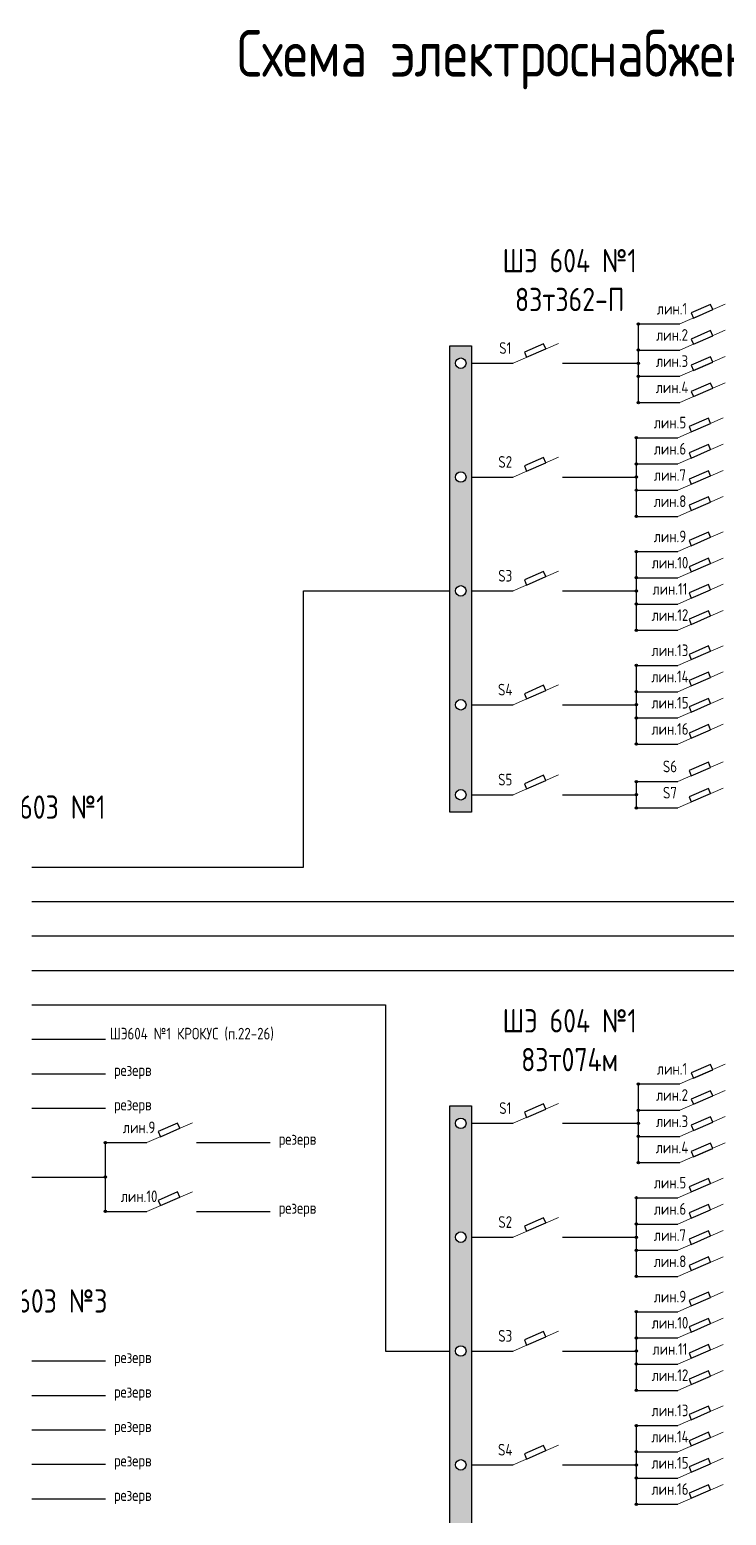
# Model space of a CAD drawing. Header units: millimetres. Extents: x 469 to 666, y 569 to 778.
# Drawn here: x 538.3 to 568.3, y 714 to 777.8 of the extents above; entities that cross this region are included whole.
import ezdxf

# ---------------------------------------------------------------- set-up
doc = ezdxf.new("R2010")
doc.units = ezdxf.units.MM
doc.header["$LTSCALE"] = 0.1

msp = doc.modelspace()

# ---------------------------------------------------------------- hatches: boundary and pattern name
h = msp.add_hatch(color=256)
h.paths.add_polyline_path([(564.528, 765.189), (564.477, 765.189), (564.477, 765.139, 0.414214)], flags=17)
h.paths.add_polyline_path([(564.427, 765.189, 0.414214), (564.477, 765.139), (564.477, 765.189), (564.528, 765.189, 1)])
h = msp.add_hatch(color=256)
h.paths.add_polyline_path([(557.31, 764.246), (556.379, 764.246), (556.379, 744.227), (557.31, 744.227)])
h.paths.add_polyline_path([(556.618, 753.723, -1), (557.071, 753.723, -1)], flags=16)
h.paths.add_polyline_path([(557.071, 748.835, -1), (556.618, 748.835, -1)], flags=16)
h.paths.add_polyline_path([(556.618, 758.612, -1), (557.071, 758.612, -1)], flags=16)
h.paths.add_polyline_path([(557.071, 744.972, -1), (556.618, 744.972, -1)], flags=16)
h.paths.add_polyline_path([(556.618, 763.501, -1), (557.071, 763.501, -1)], flags=16)
h = msp.add_hatch(color=256)
h.paths.add_polyline_path([(564.528, 764.064), (564.477, 764.064), (564.477, 764.013, 0.414214)], flags=17)
h.paths.add_polyline_path([(564.427, 764.064, 0.414214), (564.477, 764.013), (564.477, 764.064), (564.528, 764.064, 1)])
h = msp.add_hatch(color=256)
h.paths.add_polyline_path([(564.528, 763.501), (564.477, 763.501), (564.477, 763.45, 0.414214)], flags=17)
h.paths.add_polyline_path([(564.427, 763.501, 0.414214), (564.477, 763.45), (564.477, 763.501), (564.528, 763.501, 1)])
h = msp.add_hatch(color=256)
h.paths.add_polyline_path([(564.528, 762.938), (564.477, 762.938), (564.477, 762.888, 0.414214)], flags=17)
h.paths.add_polyline_path([(564.427, 762.938, 0.414214), (564.477, 762.888), (564.477, 762.938), (564.528, 762.938, 1)])
h = msp.add_hatch(color=256)
h.paths.add_polyline_path([(564.528, 761.812), (564.477, 761.812), (564.477, 761.762, 0.414214)], flags=17)
h.paths.add_polyline_path([(564.427, 761.812, 0.414214), (564.477, 761.762), (564.477, 761.812), (564.528, 761.812, 1)])
h = msp.add_hatch(color=256)
h.paths.add_polyline_path([(564.439, 760.3), (564.389, 760.3), (564.389, 760.25, 0.414214)], flags=17)
h.paths.add_polyline_path([(564.338, 760.3, 0.414214), (564.389, 760.25), (564.389, 760.3), (564.439, 760.3, 1)])
h = msp.add_hatch(color=256)
h.paths.add_polyline_path([(564.439, 759.175), (564.389, 759.175), (564.389, 759.125, 0.414214)], flags=17)
h.paths.add_polyline_path([(564.338, 759.175, 0.414214), (564.389, 759.125), (564.389, 759.175), (564.439, 759.175, 1)])
h = msp.add_hatch(color=256)
h.paths.add_polyline_path([(564.439, 758.612), (564.389, 758.612), (564.389, 758.562, 0.414214)], flags=17)
h.paths.add_polyline_path([(564.338, 758.612, 0.414214), (564.389, 758.562), (564.389, 758.612), (564.439, 758.612, 1)])
h = msp.add_hatch(color=256)
h.paths.add_polyline_path([(564.439, 758.049), (564.389, 758.049), (564.389, 757.999, 0.414214)], flags=17)
h.paths.add_polyline_path([(564.338, 758.049, 0.414214), (564.389, 757.999), (564.389, 758.049), (564.439, 758.049, 1)])
h = msp.add_hatch(color=256)
h.paths.add_polyline_path([(564.439, 756.924), (564.389, 756.924), (564.389, 756.873, 0.414214)], flags=17)
h.paths.add_polyline_path([(564.338, 756.924, 0.414214), (564.389, 756.873), (564.389, 756.924), (564.439, 756.924, 1)])
h = msp.add_hatch(color=256)
h.paths.add_polyline_path([(564.439, 755.412), (564.389, 755.412), (564.389, 755.361, 0.414214)], flags=17)
h.paths.add_polyline_path([(564.338, 755.412, 0.414214), (564.389, 755.361), (564.389, 755.412), (564.439, 755.412, 1)])
h = msp.add_hatch(color=256)
h.paths.add_polyline_path([(564.439, 754.286), (564.389, 754.286), (564.389, 754.236, 0.414214)], flags=17)
h.paths.add_polyline_path([(564.338, 754.286, 0.414214), (564.389, 754.236), (564.389, 754.286), (564.439, 754.286, 1)])
h = msp.add_hatch(color=256)
h.paths.add_polyline_path([(564.439, 753.723), (564.389, 753.723), (564.389, 753.673, 0.414214)], flags=17)
h.paths.add_polyline_path([(564.338, 753.723, 0.414214), (564.389, 753.673), (564.389, 753.723), (564.439, 753.723, 1)])
h = msp.add_hatch(color=256)
h.paths.add_polyline_path([(564.439, 753.161), (564.389, 753.161), (564.389, 753.11, 0.414214)], flags=17)
h.paths.add_polyline_path([(564.338, 753.161, 0.414214), (564.389, 753.11), (564.389, 753.161), (564.439, 753.161, 1)])
h = msp.add_hatch(color=256)
h.paths.add_polyline_path([(564.439, 752.035), (564.389, 752.035), (564.389, 751.985, 0.414214)], flags=17)
h.paths.add_polyline_path([(564.338, 752.035, 0.414214), (564.389, 751.985), (564.389, 752.035), (564.439, 752.035, 1)])
h = msp.add_hatch(color=256)
h.paths.add_polyline_path([(564.439, 750.523), (564.389, 750.523), (564.389, 750.473, 0.414214)], flags=17)
h.paths.add_polyline_path([(564.338, 750.523, 0.414214), (564.389, 750.473), (564.389, 750.523), (564.439, 750.523, 1)])
h = msp.add_hatch(color=256)
h.paths.add_polyline_path([(564.439, 749.397), (564.389, 749.397), (564.389, 749.347, 0.414214)], flags=17)
h.paths.add_polyline_path([(564.338, 749.397, 0.414214), (564.389, 749.347), (564.389, 749.397), (564.439, 749.397, 1)])
h = msp.add_hatch(color=256)
h.paths.add_polyline_path([(564.439, 748.835), (564.389, 748.835), (564.389, 748.784, 0.414214)], flags=17)
h.paths.add_polyline_path([(564.338, 748.835, 0.414214), (564.389, 748.784), (564.389, 748.835), (564.439, 748.835, 1)])
h = msp.add_hatch(color=256)
h.paths.add_polyline_path([(564.439, 748.272), (564.389, 748.272), (564.389, 748.222, 0.414214)], flags=17)
h.paths.add_polyline_path([(564.338, 748.272, 0.414214), (564.389, 748.222), (564.389, 748.272), (564.439, 748.272, 1)])
h = msp.add_hatch(color=256)
h.paths.add_polyline_path([(564.439, 747.146), (564.389, 747.146), (564.389, 747.096, 0.414214)], flags=17)
h.paths.add_polyline_path([(564.338, 747.146, 0.414214), (564.389, 747.096), (564.389, 747.146), (564.439, 747.146, 1)])
h = msp.add_hatch(color=256)
h.paths.add_polyline_path([(564.439, 745.535), (564.389, 745.535), (564.389, 745.485, 0.414214)], flags=17)
h.paths.add_polyline_path([(564.338, 745.535, 0.414214), (564.389, 745.485), (564.389, 745.535), (564.439, 745.535, 1)])
h = msp.add_hatch(color=256)
h.paths.add_polyline_path([(564.439, 744.972), (564.389, 744.972), (564.389, 744.922, 0.414214)], flags=17)
h.paths.add_polyline_path([(564.338, 744.972, 0.414214), (564.389, 744.922), (564.389, 744.972), (564.439, 744.972, 1)])
h = msp.add_hatch(color=256)
h.paths.add_polyline_path([(564.439, 744.409), (564.389, 744.409), (564.389, 744.359, 0.414214)], flags=17)
h.paths.add_polyline_path([(564.338, 744.409, 0.414214), (564.389, 744.359), (564.389, 744.409), (564.439, 744.409, 1)])
h = msp.add_hatch(color=256)
h.paths.add_polyline_path([(564.528, 732.553), (564.477, 732.553), (564.477, 732.503, 0.414214)], flags=17)
h.paths.add_polyline_path([(564.427, 732.553, 0.414214), (564.477, 732.503), (564.477, 732.553), (564.528, 732.553, 1)])
h = msp.add_hatch(color=256)
h.paths.add_polyline_path([(557.31, 731.61), (556.379, 731.61), (556.379, 711.591), (557.31, 711.591)])
h.paths.add_polyline_path([(556.618, 721.088, -1), (557.071, 721.088, -1)], flags=16)
h.paths.add_polyline_path([(557.071, 716.199, -1), (556.618, 716.199, -1)], flags=16)
h.paths.add_polyline_path([(556.618, 725.976, -1), (557.071, 725.976, -1)], flags=16)
h.paths.add_polyline_path([(557.071, 712.336, -1), (556.618, 712.336, -1)], flags=16)
h.paths.add_polyline_path([(556.618, 730.865, -1), (557.071, 730.865, -1)], flags=16)
h = msp.add_hatch(color=256)
h.paths.add_polyline_path([(564.528, 731.428), (564.477, 731.428), (564.477, 731.378, 0.414214)], flags=17)
h.paths.add_polyline_path([(564.427, 731.428, 0.414214), (564.477, 731.378), (564.477, 731.428), (564.528, 731.428, 1)])
h = msp.add_hatch(color=256)
h.paths.add_polyline_path([(564.528, 730.865), (564.477, 730.865), (564.477, 730.815, 0.414214)], flags=17)
h.paths.add_polyline_path([(564.427, 730.865, 0.414214), (564.477, 730.815), (564.477, 730.865), (564.528, 730.865, 1)])
h = msp.add_hatch(color=256)
h.paths.add_polyline_path([(564.528, 730.302), (564.477, 730.302), (564.477, 730.252, 0.414214)], flags=17)
h.paths.add_polyline_path([(564.427, 730.302, 0.414214), (564.477, 730.252), (564.477, 730.302), (564.528, 730.302, 1)])
h = msp.add_hatch(color=256)
h.paths.add_polyline_path([(541.627, 730.038), (541.577, 730.038), (541.577, 729.987, 0.414214)], flags=17)
h.paths.add_polyline_path([(541.526, 730.038, 0.414214), (541.577, 729.987), (541.577, 730.038), (541.627, 730.038, 1)])
h = msp.add_hatch(color=256)
h.paths.add_polyline_path([(564.528, 729.177), (564.477, 729.177), (564.477, 729.126, 0.414214)], flags=17)
h.paths.add_polyline_path([(564.427, 729.177, 0.414214), (564.477, 729.126), (564.477, 729.177), (564.528, 729.177, 1)])
h = msp.add_hatch(color=256)
h.paths.add_polyline_path([(541.627, 728.559), (541.577, 728.559), (541.577, 728.509, 0.414214)], flags=17)
h.paths.add_polyline_path([(541.526, 728.559, 0.414214), (541.577, 728.509), (541.577, 728.559), (541.627, 728.559, 1)])
h = msp.add_hatch(color=256)
h.paths.add_polyline_path([(564.439, 727.665), (564.389, 727.665), (564.389, 727.614, 0.414214)], flags=17)
h.paths.add_polyline_path([(564.338, 727.665, 0.414214), (564.389, 727.614), (564.389, 727.665), (564.439, 727.665, 1)])
h = msp.add_hatch(color=256)
h.paths.add_polyline_path([(541.627, 727.08), (541.577, 727.08), (541.577, 727.03, 0.414214)], flags=17)
h.paths.add_polyline_path([(541.526, 727.08, 0.414214), (541.577, 727.03), (541.577, 727.08), (541.627, 727.08, 1)])
h = msp.add_hatch(color=256)
h.paths.add_polyline_path([(564.439, 726.539), (564.389, 726.539), (564.389, 726.489, 0.414214)], flags=17)
h.paths.add_polyline_path([(564.338, 726.539, 0.414214), (564.389, 726.489), (564.389, 726.539), (564.439, 726.539, 1)])
h = msp.add_hatch(color=256)
h.paths.add_polyline_path([(564.439, 725.976), (564.389, 725.976), (564.389, 725.926, 0.414214)], flags=17)
h.paths.add_polyline_path([(564.338, 725.976, 0.414214), (564.389, 725.926), (564.389, 725.976), (564.439, 725.976, 1)])
h = msp.add_hatch(color=256)
h.paths.add_polyline_path([(564.439, 725.414), (564.389, 725.414), (564.389, 725.363, 0.414214)], flags=17)
h.paths.add_polyline_path([(564.338, 725.414, 0.414214), (564.389, 725.363), (564.389, 725.414), (564.439, 725.414, 1)])
h = msp.add_hatch(color=256)
h.paths.add_polyline_path([(564.439, 724.288), (564.389, 724.288), (564.389, 724.238, 0.414214)], flags=17)
h.paths.add_polyline_path([(564.338, 724.288, 0.414214), (564.389, 724.238), (564.389, 724.288), (564.439, 724.288, 1)])
h = msp.add_hatch(color=256)
h.paths.add_polyline_path([(564.439, 722.776), (564.389, 722.776), (564.389, 722.726, 0.414214)], flags=17)
h.paths.add_polyline_path([(564.338, 722.776, 0.414214), (564.389, 722.726), (564.389, 722.776), (564.439, 722.776, 1)])
h = msp.add_hatch(color=256)
h.paths.add_polyline_path([(564.439, 721.65), (564.389, 721.65), (564.389, 721.6, 0.414214)], flags=17)
h.paths.add_polyline_path([(564.338, 721.65, 0.414214), (564.389, 721.6), (564.389, 721.65), (564.439, 721.65, 1)])
h = msp.add_hatch(color=256)
h.paths.add_polyline_path([(564.439, 721.088), (564.389, 721.088), (564.389, 721.037, 0.414214)], flags=17)
h.paths.add_polyline_path([(564.338, 721.088, 0.414214), (564.389, 721.037), (564.389, 721.088), (564.439, 721.088, 1)])
h = msp.add_hatch(color=256)
h.paths.add_polyline_path([(564.439, 720.525), (564.389, 720.525), (564.389, 720.475, 0.414214)], flags=17)
h.paths.add_polyline_path([(564.338, 720.525, 0.414214), (564.389, 720.475), (564.389, 720.525), (564.439, 720.525, 1)])
h = msp.add_hatch(color=256)
h.paths.add_polyline_path([(564.439, 719.399), (564.389, 719.399), (564.389, 719.349, 0.414214)], flags=17)
h.paths.add_polyline_path([(564.338, 719.399, 0.414214), (564.389, 719.349), (564.389, 719.399), (564.439, 719.399, 1)])
h = msp.add_hatch(color=256)
h.paths.add_polyline_path([(564.439, 717.887), (564.389, 717.887), (564.389, 717.837, 0.414214)], flags=17)
h.paths.add_polyline_path([(564.338, 717.887, 0.414214), (564.389, 717.837), (564.389, 717.887), (564.439, 717.887, 1)])
h = msp.add_hatch(color=256)
h.paths.add_polyline_path([(564.439, 716.762), (564.389, 716.762), (564.389, 716.711, 0.414214)], flags=17)
h.paths.add_polyline_path([(564.338, 716.762, 0.414214), (564.389, 716.711), (564.389, 716.762), (564.439, 716.762, 1)])
h = msp.add_hatch(color=256)
h.paths.add_polyline_path([(564.439, 716.199), (564.389, 716.199), (564.389, 716.149, 0.414214)], flags=17)
h.paths.add_polyline_path([(564.338, 716.199, 0.414214), (564.389, 716.149), (564.389, 716.199), (564.439, 716.199, 1)])
h = msp.add_hatch(color=256)
h.paths.add_polyline_path([(564.439, 715.636), (564.389, 715.636), (564.389, 715.586, 0.414214)], flags=17)
h.paths.add_polyline_path([(564.338, 715.636, 0.414214), (564.389, 715.586), (564.389, 715.636), (564.439, 715.636, 1)])
h = msp.add_hatch(color=256)
h.paths.add_polyline_path([(564.439, 714.51), (564.389, 714.51), (564.389, 714.46, 0.414214)], flags=17)
h.paths.add_polyline_path([(564.338, 714.51, 0.414214), (564.389, 714.46), (564.389, 714.51), (564.439, 714.51, 1)])

# ---------------------------------------------------------------- linework, layer by layer
at = {"lineweight": 15}
for p, q in [((566.262, 765.189), (568.211, 766.038)), ((566.262, 764.064), (568.211, 764.913)), ((559.094, 763.501), (561.044, 764.35)), ((566.262, 762.938), (568.211, 763.787)), ((566.262, 761.812), (568.211, 762.662)), ((566.173, 760.3), (568.122, 761.15)), ((566.173, 759.175), (568.122, 760.024)), ((559.094, 758.612), (561.044, 759.461)), ((566.173, 758.049), (568.122, 758.898)), ((566.173, 756.924), (568.122, 757.773)), ((566.173, 755.412), (568.122, 756.261)), ((559.094, 753.723), (561.044, 754.572)), ((566.173, 754.286), (568.122, 755.135)), ((566.173, 753.161), (568.122, 754.01)), ((566.173, 752.035), (568.122, 752.884)), ((566.173, 750.523), (568.122, 751.372)), ((566.173, 749.397), (568.122, 750.247)), ((559.094, 748.835), (561.044, 749.684)), ((566.173, 748.272), (568.122, 749.121)), ((566.173, 747.146), (568.122, 747.995)), ((566.173, 745.535), (568.122, 746.384)), ((559.094, 744.972), (561.044, 745.821)), ((566.173, 744.409), (568.122, 745.258)), ((566.262, 732.553), (568.211, 733.403)), ((566.262, 731.428), (568.211, 732.277)), ((559.094, 730.865), (561.044, 731.714)), ((566.262, 730.302), (568.211, 731.151)), ((543.361, 730.038), (545.31, 730.887)), ((566.262, 729.177), (568.211, 730.026)), ((566.173, 727.665), (568.122, 728.514)), ((543.361, 727.08), (545.31, 727.929)), ((566.173, 726.539), (568.122, 727.388)), ((559.094, 725.976), (561.044, 726.826)), ((566.173, 725.414), (568.122, 726.263)), ((566.173, 724.288), (568.122, 725.137)), ((566.173, 722.776), (568.122, 723.625)), ((566.173, 721.65), (568.122, 722.5)), ((559.094, 721.088), (561.044, 721.937)), ((566.173, 720.525), (568.122, 721.374)), ((566.173, 719.399), (568.122, 720.248)), ((566.173, 717.887), (568.122, 718.736)), ((566.173, 716.762), (568.122, 717.611)), ((559.094, 716.199), (561.044, 717.048)), ((566.173, 715.636), (568.122, 716.485)), ((566.173, 714.51), (568.122, 715.36))]:
    msp.add_line(p, q, dxfattribs=at)
for p, q in [((564.477, 765.189), (566.262, 765.189)), ((564.477, 761.812), (564.477, 765.189)), ((557.31, 763.501), (559.094, 763.501)), ((561.22, 763.501), (564.477, 763.501)), ((564.477, 764.064), (566.262, 764.064)), ((564.477, 762.938), (566.262, 762.938)), ((564.477, 761.812), (566.262, 761.812)), ((564.389, 760.3), (566.173, 760.3)), ((564.389, 756.924), (564.389, 760.3)), ((564.389, 759.175), (566.173, 759.175)), ((557.31, 758.612), (559.094, 758.612)), ((561.22, 758.612), (564.389, 758.612)), ((564.389, 758.049), (566.173, 758.049)), ((564.389, 756.924), (566.173, 756.924)), ((564.389, 755.412), (566.173, 755.412)), ((564.389, 752.035), (564.389, 755.412)), ((564.389, 754.286), (566.173, 754.286)), ((550.088, 741.868), (550.088, 753.723)), ((550.088, 753.723), (556.379, 753.723)), ((557.31, 753.723), (559.094, 753.723)), ((561.22, 753.723), (564.389, 753.723)), ((564.389, 753.161), (566.173, 753.161)), ((564.389, 752.035), (566.173, 752.035)), ((564.389, 750.523), (566.173, 750.523)), ((564.389, 747.146), (564.389, 750.523)), ((557.31, 748.835), (559.094, 748.835)), ((561.22, 748.835), (564.389, 748.835)), ((564.389, 749.397), (566.173, 749.397)), ((564.389, 748.272), (566.173, 748.272)), ((564.389, 747.146), (566.173, 747.146)), ((564.389, 745.535), (566.173, 745.535)), ((564.389, 744.409), (564.389, 745.535)), ((557.31, 744.972), (559.094, 744.972)), ((561.22, 744.972), (564.389, 744.972)), ((564.389, 744.409), (566.173, 744.409)), ((538.408, 741.868), (541.577, 741.868)), ((541.577, 741.868), (550.088, 741.868)), ((538.408, 740.389), (541.577, 740.389)), ((541.577, 740.389), (580.77, 740.389)), ((538.408, 738.91), (541.577, 738.91)), ((541.577, 738.91), (584.765, 738.91)), ((538.408, 737.431), (541.577, 737.431)), ((541.577, 737.431), (580.353, 737.431)), ((538.408, 735.953), (541.577, 735.953)), ((541.577, 735.953), (553.616, 735.953)), ((553.616, 735.953), (553.616, 721.088)), ((538.408, 734.474), (541.577, 734.474)), ((538.408, 732.995), (541.577, 732.995)), ((564.477, 732.553), (566.262, 732.553)), ((564.477, 729.177), (564.477, 732.553)), ((538.408, 731.516), (541.577, 731.516)), ((564.477, 731.428), (566.262, 731.428)), ((557.31, 730.865), (559.094, 730.865)), ((561.22, 730.865), (564.477, 730.865)), ((541.577, 730.038), (543.361, 730.038)), ((541.577, 727.08), (541.577, 730.038)), ((545.487, 730.038), (548.656, 730.038)), ((564.477, 730.302), (566.262, 730.302)), ((564.477, 729.177), (566.262, 729.177)), ((538.408, 728.559), (541.577, 728.559)), ((564.389, 727.665), (566.173, 727.665)), ((564.389, 724.288), (564.389, 727.665)), ((541.577, 727.08), (543.361, 727.08)), ((545.487, 727.08), (548.656, 727.08)), ((564.389, 726.539), (566.173, 726.539)), ((557.31, 725.976), (559.094, 725.976)), ((561.22, 725.976), (564.389, 725.976)), ((564.389, 725.414), (566.173, 725.414)), ((564.389, 724.288), (566.173, 724.288)), ((564.389, 722.776), (566.173, 722.776)), ((564.389, 719.399), (564.389, 722.776)), ((564.389, 721.65), (566.173, 721.65)), ((553.616, 721.088), (556.379, 721.088)), ((557.31, 721.088), (559.094, 721.088)), ((561.22, 721.088), (564.389, 721.088)), ((538.408, 720.663), (541.577, 720.663)), ((564.389, 720.525), (566.173, 720.525)), ((538.408, 719.185), (541.577, 719.185)), ((564.389, 719.399), (566.173, 719.399)), ((538.408, 717.706), (541.577, 717.706)), ((564.389, 717.887), (566.173, 717.887)), ((564.389, 714.51), (564.389, 717.887)), ((564.389, 716.762), (566.173, 716.762)), ((538.408, 716.227), (541.577, 716.227)), ((557.31, 716.199), (559.094, 716.199)), ((561.22, 716.199), (564.389, 716.199)), ((564.389, 715.636), (566.173, 715.636)), ((538.408, 714.748), (541.577, 714.748)), ((564.389, 714.51), (566.173, 714.51))]:
    msp.add_line(p, q)
for points in [[(566.841, 765.441), (567.67, 765.803), (567.573, 766.026), (566.744, 765.665)], [(566.841, 764.316), (567.67, 764.677), (567.573, 764.9), (566.744, 764.539)], [(556.379, 764.246), (557.31, 764.246), (557.31, 744.227), (556.379, 744.227)], [(559.673, 763.753), (560.503, 764.114), (560.405, 764.337), (559.576, 763.976)], [(566.841, 763.19), (567.67, 763.551), (567.573, 763.775), (566.744, 763.413)], [(566.841, 762.065), (567.67, 762.426), (567.573, 762.649), (566.744, 762.288)], [(566.752, 760.553), (567.581, 760.914), (567.484, 761.137), (566.655, 760.776)], [(566.752, 759.427), (567.581, 759.788), (567.484, 760.012), (566.655, 759.65)], [(559.673, 758.864), (560.503, 759.225), (560.405, 759.449), (559.576, 759.087)], [(566.752, 758.301), (567.581, 758.663), (567.484, 758.886), (566.655, 758.525)], [(566.752, 757.176), (567.581, 757.537), (567.484, 757.76), (566.655, 757.399)], [(566.752, 755.664), (567.581, 756.025), (567.484, 756.248), (566.655, 755.887)], [(566.752, 754.538), (567.581, 754.9), (567.484, 755.123), (566.655, 754.762)], [(559.673, 753.975), (560.503, 754.337), (560.405, 754.56), (559.576, 754.199)], [(566.752, 753.413), (567.581, 753.774), (567.484, 753.997), (566.655, 753.636)], [(566.752, 752.287), (567.581, 752.648), (567.484, 752.872), (566.655, 752.51)], [(566.752, 750.775), (567.581, 751.136), (567.484, 751.36), (566.655, 750.998)], [(566.752, 749.65), (567.581, 750.011), (567.484, 750.234), (566.655, 749.873)], [(559.673, 749.087), (560.503, 749.448), (560.405, 749.671), (559.576, 749.31)], [(566.752, 748.524), (567.581, 748.885), (567.484, 749.109), (566.655, 748.747)], [(566.752, 747.398), (567.581, 747.76), (567.484, 747.983), (566.655, 747.622)], [(566.752, 745.787), (567.581, 746.148), (567.484, 746.372), (566.655, 746.01)], [(559.673, 745.224), (560.503, 745.586), (560.405, 745.809), (559.576, 745.447)], [(566.752, 744.661), (567.581, 745.023), (567.484, 745.246), (566.655, 744.885)], [(566.841, 732.806), (567.67, 733.167), (567.573, 733.39), (566.744, 733.029)], [(566.841, 731.68), (567.67, 732.041), (567.573, 732.265), (566.744, 731.903)], [(556.379, 731.61), (557.31, 731.61), (557.31, 711.591), (556.379, 711.591)], [(559.673, 731.117), (560.503, 731.479), (560.405, 731.702), (559.576, 731.341)], [(566.841, 730.554), (567.67, 730.916), (567.573, 731.139), (566.744, 730.778)], [(543.94, 730.29), (544.769, 730.651), (544.672, 730.874), (543.843, 730.513)], [(566.841, 729.429), (567.67, 729.79), (567.573, 730.013), (566.744, 729.652)], [(566.752, 727.917), (567.581, 728.278), (567.484, 728.501), (566.655, 728.14)], [(543.94, 727.332), (544.769, 727.694), (544.672, 727.917), (543.843, 727.556)], [(566.752, 726.791), (567.581, 727.153), (567.484, 727.376), (566.655, 727.015)], [(559.673, 726.229), (560.503, 726.59), (560.405, 726.813), (559.576, 726.452)], [(566.752, 725.666), (567.581, 726.027), (567.484, 726.25), (566.655, 725.889)], [(566.752, 724.54), (567.581, 724.901), (567.484, 725.125), (566.655, 724.763)], [(566.752, 723.028), (567.581, 723.389), (567.484, 723.613), (566.655, 723.251)], [(566.752, 721.903), (567.581, 722.264), (567.484, 722.487), (566.655, 722.126)], [(559.673, 721.34), (560.503, 721.701), (560.405, 721.924), (559.576, 721.563)], [(566.752, 720.777), (567.581, 721.138), (567.484, 721.362), (566.655, 721)], [(566.752, 719.651), (567.581, 720.013), (567.484, 720.236), (566.655, 719.875)], [(566.752, 718.139), (567.581, 718.501), (567.484, 718.724), (566.655, 718.363)], [(566.752, 717.014), (567.581, 717.375), (567.484, 717.598), (566.655, 717.237)], [(559.673, 716.451), (560.503, 716.812), (560.405, 717.036), (559.576, 716.674)], [(566.752, 715.888), (567.581, 716.25), (567.484, 716.473), (566.655, 716.112)], [(566.752, 714.763), (567.581, 715.124), (567.484, 715.347), (566.655, 714.986)]]:
    msp.add_lwpolyline(points, close=True)
for centre, radius in [((564.477, 765.189), 0.0503), ((556.844, 763.501), 0.226), ((564.477, 764.064), 0.0503), ((564.477, 763.501), 0.0503), ((564.477, 762.938), 0.0503), ((564.477, 761.812), 0.0503), ((564.389, 760.3), 0.0503), ((564.389, 759.175), 0.0503), ((556.844, 758.612), 0.226), ((564.389, 758.612), 0.0503), ((564.389, 758.049), 0.0503), ((564.389, 756.924), 0.0503), ((564.389, 755.412), 0.0503), ((556.844, 753.723), 0.226), ((564.389, 754.286), 0.0503), ((564.389, 753.723), 0.0503), ((564.389, 753.161), 0.0503), ((564.389, 752.035), 0.0503), ((564.389, 750.523), 0.0503), ((556.844, 748.835), 0.226), ((564.389, 749.397), 0.0503), ((564.389, 748.835), 0.0503), ((564.389, 748.272), 0.0503), ((564.389, 747.146), 0.0503), ((556.844, 744.972), 0.226), ((564.389, 745.535), 0.0503), ((564.389, 744.972), 0.0503), ((564.389, 744.409), 0.0503), ((564.477, 732.553), 0.0503), ((556.844, 730.865), 0.226), ((564.477, 731.428), 0.0503), ((564.477, 730.865), 0.0503), ((564.477, 730.302), 0.0503), ((541.577, 730.038), 0.0503), ((564.477, 729.177), 0.0503), ((541.577, 728.559), 0.0503), ((564.389, 727.665), 0.0503), ((541.577, 727.08), 0.0503), ((564.389, 726.539), 0.0503), ((556.844, 725.976), 0.226), ((564.389, 725.976), 0.0503), ((564.389, 725.414), 0.0503), ((564.389, 724.288), 0.0503), ((564.389, 722.776), 0.0503), ((564.389, 721.65), 0.0503), ((556.844, 721.088), 0.226), ((564.389, 721.088), 0.0503), ((564.389, 720.525), 0.0503), ((564.389, 719.399), 0.0503), ((564.389, 717.887), 0.0503), ((556.844, 716.199), 0.226), ((564.389, 716.762), 0.0503), ((564.389, 716.199), 0.0503), ((564.389, 715.636), 0.0503), ((564.389, 714.51), 0.0503)]:
    msp.add_circle(centre, radius)

# ---------------------------------------------------------------- texts
for s, insert, char_height, width, attachment_point in [('{\\fGOST|b0|i0|c204|p34;Схема электроснабжения боевых постов 3БП-480 и 4БП-480}', (577.937, 776.534), 2, 112.316, 5), ('{\\fGOST|b0|i0|c204|p34;ШЭ 604 №1\\P83т362-П}', (561.525, 767.069), 1, 9.68531, 5), ('{\\fGOST|b0|i0|c204|p34;лин.1}', (565.923, 765.84), 0.5, 8.14451, 5), ('{\\fGOST|b0|i0|c204|p34;лин.2}', (565.923, 764.715), 0.5, 8.14451, 5), ('{\\fGOST|b0|i0|c204|p34;S1}', (558.755, 764.152), 0.5, 8.14451, 5), ('{\\fGOST|b0|i0|c204|p34;лин.3}', (565.923, 763.589), 0.5, 8.14451, 5), ('{\\fGOST|b0|i0|c204|p34;лин.4}', (565.923, 762.463), 0.5, 8.14451, 5), ('{\\fGOST|b0|i0|c204|p34;лин.5}', (565.834, 760.951), 0.5, 8.14451, 5), ('{\\fGOST|b0|i0|c204|p34;лин.6}', (565.834, 759.826), 0.5, 8.14451, 5), ('{\\fGOST|b0|i0|c204|p34;S2}', (558.755, 759.263), 0.5, 8.14451, 5), ('{\\fGOST|b0|i0|c204|p34;лин.7}', (565.834, 758.7), 0.5, 8.14451, 5), ('{\\fGOST|b0|i0|c204|p34;лин.8}', (565.834, 757.575), 0.5, 8.14451, 5), ('{\\fGOST|b0|i0|c204|p34;лин.9}', (565.834, 756.063), 0.5, 8.14451, 5), ('{\\fGOST|b0|i0|c204|p34;S3}', (558.755, 754.374), 0.5, 8.14451, 5), ('{\\fGOST|b0|i0|c204|p34;лин.10}', (565.834, 754.937), 0.5, 8.14451, 5), ('{\\fGOST|b0|i0|c204|p34;лин.11}', (565.834, 753.812), 0.5, 8.14451, 5), ('{\\fGOST|b0|i0|c204|p34;лин.12}', (565.834, 752.686), 0.5, 8.14451, 5), ('{\\fGOST|b0|i0|c204|p34;лин.13}', (565.834, 751.174), 0.5, 8.14451, 5), ('{\\fGOST|b0|i0|c204|p34;лин.14}', (565.834, 750.048), 0.5, 8.14451, 5), ('{\\fGOST|b0|i0|c204|p34;S4}', (558.755, 749.486), 0.5, 8.14451, 5), ('{\\fGOST|b0|i0|c204|p34;лин.15}', (565.834, 748.923), 0.5, 8.14451, 5), ('{\\fGOST|b0|i0|c204|p34;лин.16}', (565.834, 747.797), 0.5, 8.14451, 5), ('{\\fGOST|b0|i0|c0|p34;S6}', (565.834, 746.186), 0.5, 8.14451, 5), ('{\\fGOST|b0|i0|c204|p34;S5}', (558.755, 745.623), 0.5, 8.14451, 5), ('{\\fGOST|b0|i0|c0|p34;S7}', (565.834, 745.06), 0.5, 8.14451, 5), ('{\\fGOST|b0|i0|c204|p34;ШЭ 603 №1}', (538.713, 744.441), 1, 9.68531, 5), ('{\\fGOST|b0|i0|c204|p34;ШЭ 604 №1\\P83т074м}', (561.525, 734.433), 1, 9.68531, 5), ('{\\fGOST|b0|i0|c204|p34;ШЭ604 №1 КРОКУС (п.22-26)}', (541.769, 734.691), 0.5, 8.14451, 4), ('{\\fGOST|b0|i0|c204|p34;резерв}', (542.749, 733.081), 0.5, 8.14451, 5), ('{\\fGOST|b0|i0|c204|p34;лин.1}', (565.923, 733.204), 0.5, 8.14451, 5), ('{\\fGOST|b0|i0|c204|p34;лин.2}', (565.923, 732.079), 0.5, 8.14451, 5), ('{\\fGOST|b0|i0|c204|p34;резерв}', (542.749, 731.603), 0.5, 8.14451, 5), ('{\\fGOST|b0|i0|c204|p34;S1}', (558.755, 731.516), 0.5, 8.14451, 5), ('{\\fGOST|b0|i0|c204|p34;лин.3}', (565.923, 730.953), 0.5, 8.14451, 5), ('{\\fGOST|b0|i0|c204|p34;лин.9}', (543.022, 730.689), 0.5, 8.14451, 5), ('{\\fGOST|b0|i0|c204|p34;резерв}', (549.828, 730.124), 0.5, 8.14451, 5), ('{\\fGOST|b0|i0|c204|p34;лин.4}', (565.923, 729.828), 0.5, 8.14451, 5), ('{\\fGOST|b0|i0|c204|p34;лин.5}', (565.834, 728.316), 0.5, 8.14451, 5), ('{\\fGOST|b0|i0|c204|p34;лин.10}', (543.022, 727.731), 0.5, 8.14451, 5), ('{\\fGOST|b0|i0|c204|p34;резерв}', (549.828, 727.166), 0.5, 8.14451, 5), ('{\\fGOST|b0|i0|c204|p34;лин.6}', (565.834, 727.19), 0.5, 8.14451, 5), ('{\\fGOST|b0|i0|c204|p34;S2}', (558.755, 726.627), 0.5, 8.14451, 5), ('{\\fGOST|b0|i0|c204|p34;лин.7}', (565.834, 726.065), 0.5, 8.14451, 5), ('{\\fGOST|b0|i0|c204|p34;лин.8}', (565.834, 724.939), 0.5, 8.14451, 5), ('{\\fGOST|b0|i0|c204|p34;ШЭ 603 №3}', (538.713, 723.237), 1, 9.68531, 5), ('{\\fGOST|b0|i0|c204|p34;лин.9}', (565.834, 723.427), 0.5, 8.14451, 5), ('{\\fGOST|b0|i0|c204|p34;лин.10}', (565.834, 722.301), 0.5, 8.14451, 5), ('{\\fGOST|b0|i0|c204|p34;S3}', (558.755, 721.739), 0.5, 8.14451, 5), ('{\\fGOST|b0|i0|c204|p34;лин.11}', (565.834, 721.176), 0.5, 8.14451, 5), ('{\\fGOST|b0|i0|c204|p34;резерв}', (542.749, 720.749), 0.5, 8.14451, 5), ('{\\fGOST|b0|i0|c204|p34;лин.12}', (565.834, 720.05), 0.5, 8.14451, 5), ('{\\fGOST|b0|i0|c204|p34;резерв}', (542.749, 719.271), 0.5, 8.14451, 5), ('{\\fGOST|b0|i0|c204|p34;лин.13}', (565.834, 718.538), 0.5, 8.14451, 5), ('{\\fGOST|b0|i0|c204|p34;резерв}', (542.749, 717.792), 0.5, 8.14451, 5), ('{\\fGOST|b0|i0|c204|p34;лин.14}', (565.834, 717.413), 0.5, 8.14451, 5), ('{\\fGOST|b0|i0|c204|p34;S4}', (558.755, 716.85), 0.5, 8.14451, 5), ('{\\fGOST|b0|i0|c204|p34;резерв}', (542.749, 716.313), 0.5, 8.14451, 5), ('{\\fGOST|b0|i0|c204|p34;лин.15}', (565.834, 716.287), 0.5, 8.14451, 5), ('{\\fGOST|b0|i0|c204|p34;резерв}', (542.749, 714.834), 0.5, 8.14451, 5), ('{\\fGOST|b0|i0|c204|p34;лин.16}', (565.834, 715.161), 0.5, 8.14451, 5)]:
    msp.add_mtext(s, dxfattribs=dict(insert=insert, char_height=char_height, width=width, attachment_point=attachment_point))

doc.saveas('drawing.dxf')
